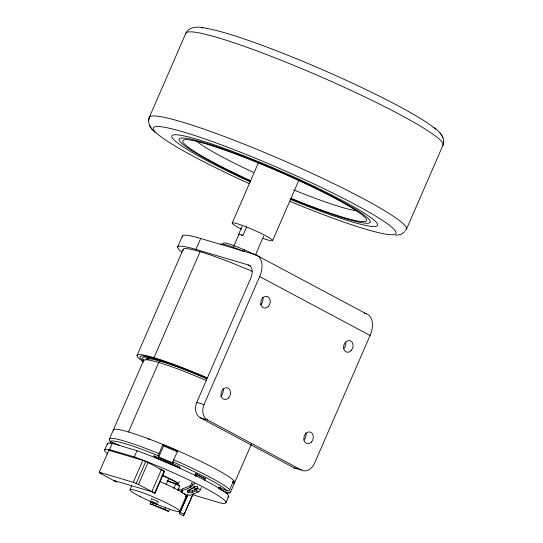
<?xml version="1.0" encoding="UTF-8"?>
<svg xmlns="http://www.w3.org/2000/svg" width="543" height="543" viewBox="0 0 543 543"><rect width="100%" height="100%" fill="white"/><g stroke="black" fill="none" stroke-linecap="round" stroke-linejoin="round"><path stroke-width="0.81" d="M187.478 490.078A3.007 1.425 2.6 0 0 192.324 490.743L196.43 489.039A1.005 0.624 -61.9 0 0 196.681 488.876L196.6 490.682A3.007 1.88 -61.9 0 1 196.349 490.797L192.242 492.508A3.007 1.425 2.6 0 1 188 492.304A3.007 1.425 2.6 0 1 188.102 490.295L192.208 488.591A3.007 1.88 -61.9 0 0 192.453 488.469C194.272 487.336 197.828 484.268 197.577 488.591M201.378 487.465L200.36 489.8A3.007 1.88 -61.9 0 1 198.419 491.904L190.403 495.236L186.439 495.046L182.02 492.691L182.102 490.926M191.876 482.693L190.864 485.021A1.005 0.624 -61.9 0 1 190.22 485.72L182.197 489.053L182.115 490.818L190.138 487.485A3.007 1.88 -61.9 0 0 192.079 485.381L193.091 483.053M188 492.304L188.082 490.539M190.22 485.72L190.138 487.485L192.208 488.591M192.242 492.508L192.324 490.743M182.02 492.691L182.197 489.053M154.965 132.329C151.029 128.881 147.201 123.546 149.115 118.123M443.163 144.397C445.504 137.216 438.92 131.073 433.613 127.232M148.538 120.41L149.379 117.125L185.95 33.021C189.473 26.431 198.086 26.58 204.46 27.815M443.74 142.11L442.898 145.395L406.327 229.499M197.489 486.806L197.041 488.32M177.459 451.844L163.552 445.973L162.88 444.439L158.223 455.658L158.78 456.941L173.461 463.138L172.905 461.842L173.108 461L177.683 450.907M178.443 483.779L179.4 481.573M177.642 246.977L182.414 236.001M137.074 355.353L183.181 249.312M104.623 450.099L107.324 443.882M119.243 445.24L110.521 441.561A2.016 1.989 -23.6 0 1 109.462 438.948L143.678 360.294M195.942 249.454L200.713 238.486L255.475 254.687L365.887 313.596A20.037 12.523 -61.9 0 1 370.088 335.479L314.445 463.464A12.021 9.312 -73.5 0 1 301.392 470.014L294.096 467.856L200.245 417.784A12.021 9.312 -73.5 0 1 196.736 402.397L250.798 278.064A12.021 7.514 -61.9 0 0 248.273 264.936L195.942 249.454A80.147 7.962 23.5 0 0 181.946 252.115M99.26 472.22L108.797 450.276L142.836 460.349L148.029 462.541L164.59 471.378L155.047 493.315L151.802 491.7L113.874 480.48L116.636 481.953L116.148 481.811L99.586 472.973L102.016 473.693L99.26 472.22L133.293 482.293L138.485 484.485L155.047 493.315M107.881 454.029A66.117 6.57 23.5 0 1 109.611 449.597L112.313 443.387L136.992 450.683A66.117 6.57 23.5 0 1 202.817 479.259A66.117 6.57 23.5 0 1 227.619 497.116M153.974 357.708L200.082 251.667M128.487 431.963L158.699 362.486A2.002 1.554 -73.5 0 1 160.871 361.394M232.2 223.037L258.59 162.35M109.611 449.597L134.291 456.901L136.992 450.683M242.083 226.343L238.431 234.752A12.021 1.195 23.5 0 1 242.972 235.37L246.624 226.96M233.619 246.603L238.995 234.25M130.015 489.684L131.677 485.842M133.293 482.293L142.836 460.349M136.055 483.765L145.592 461.821M138.485 484.485L148.029 462.541M154.436 457.281L153.737 455.679L179.434 466.532L180.133 468.127L154.436 457.281L154.965 456.059M158.78 456.941L163.552 445.973M151.802 491.7L161.339 469.763L164.59 471.378M255.61 254.613L263.708 236.001M154.565 493.173L164.101 471.236M169.654 509.137L168.642 511.458L150.126 503.89L151.137 501.569M150.126 503.89L152.407 504.332L153.078 502.784M166.09 484.573L168.635 478.722M272.627 240.603L299.017 179.916M301.392 470.014L207.541 419.943A12.021 9.312 -73.5 0 1 204.032 404.555L259.676 276.57A20.037 12.523 -61.9 0 0 255.475 254.687M168.642 511.458L164.685 509.348L165.696 507.026M173.794 488.408L175.817 483.752L179.774 485.863L177.751 490.519M194.917 475.695L195.935 473.367M179.577 511.336L186.256 495.976M193.172 493.865L183.473 515.85L179.516 513.739L187.613 495.121M189.297 491.245L189.969 489.691M179.516 513.739L187.912 494.7M189.595 490.824L190.267 489.27M195.799 476.835L197.15 473.727M183.473 515.85L192.914 494.13M194.862 489.99L195.534 488.442L192.697 487.444M204.419 480.474L205.43 478.145M220.241 487.03L219.284 489.223L218.354 487.091L227.076 490.77A2.016 1.989 -23.6 0 0 229.723 489.725L233.694 480.582M225.956 502.648L228.657 496.431M229.234 492.42A66.117 6.57 23.5 0 0 230.646 491.856L251.368 444.167M244.445 249.882L243.719 251.524A24.041 2.389 23.5 0 0 221.035 244.75M174.989 483.385L174.588 483.589M194.604 490.254L195.534 488.442M193.756 484.818L194.788 483.555M404.834 231.603L401.073 234.379L395.691 235.37M241.459 235.167L242.972 235.37M364.272 313.121L365.887 313.596M196.736 402.397L204.032 404.555M200.245 417.784L207.541 419.943M159.73 469.281L161.339 469.763M180.154 512.544L184.403 514.038M177.459 484.919L179.774 485.863M152.407 504.332L164.685 509.348M149.013 359.208L146.21 358.326L147.452 359.167M232.771 481.933L234.624 482.713M220.743 489.834L228.006 492.901A64.115 6.367 23.5 0 1 226.607 493.438M248.273 264.936L250.513 266.131M259.676 276.57L370.088 335.479M192.079 485.381L194.856 486.861M197.584 488.32L200.36 489.8M196.349 490.797L198.419 491.904M108.797 450.276L110.175 451.016M439.857 132.689L441.228 134.705M441.615 135.329L443.007 137.379M149.271 125.141L150.669 127.198M151.056 127.822L152.42 129.831M172.905 461.862L172.912 461.876A64.115 6.367 23.5 0 1 227.076 490.77M184.138 493.696A27.048 2.688 23.5 0 1 185.238 496.207M159.9 481.553A27.048 2.688 23.5 0 1 181.471 492.006M151.551 499.322A4.005 0.4 23.5 0 1 152.834 499.295A4.005 0.4 23.5 0 1 157.755 501.522A4.005 0.4 23.5 0 1 157.178 501.861M134.291 456.901A66.117 6.57 23.5 0 1 205.403 488.245A66.117 6.57 23.5 0 1 220.967 503.151L196.288 495.847A66.117 6.57 23.5 0 1 192.344 494.401M181.885 490.39A66.117 6.57 23.5 0 1 178.26 488.938M107.338 444.337A66.117 6.57 23.5 0 1 112.313 443.387M297.483 468.718A12.021 9.312 -73.5 0 1 294.096 467.856M182.496 236.938A80.147 7.962 23.5 0 1 200.713 238.486M262.697 297.191A6.014 4.656 -73.5 0 1 260.396 304.908M345.66 341.92A6.014 4.656 -73.5 0 1 343.631 348.721M305.757 432.791A6.014 4.656 -73.5 0 1 303.876 440.142M222.949 388.612A6.014 4.656 -73.5 0 1 220.648 396.329M250.717 181.247A104.188 10.351 23.5 0 1 197.781 140.881A104.188 10.351 23.5 0 1 356.188 209.761A104.188 10.351 23.5 0 1 290.553 198.568M356.88 210.833A92.167 9.156 23.5 0 1 293.688 189.914M253.364 172.335A92.167 9.156 23.5 0 1 196.491 141.078M250.859 180.867A100.183 9.95 23.5 0 1 200.924 142.456A100.183 9.95 23.5 0 1 352.95 208.573A100.183 9.95 23.5 0 1 290.627 198.161M149.115 117.872A140.257 13.928 23.5 0 1 288.075 162.581A140.257 13.928 23.5 0 1 405.132 230.286M185.686 33.761A140.257 13.928 23.5 0 1 320.058 76.468A140.257 13.928 23.5 0 1 442.762 145.565M201.419 27.822A132.241 13.134 23.5 0 1 202.743 27.91M204.847 28.141A132.241 13.134 23.5 0 1 322.053 69.511A132.241 13.134 23.5 0 1 433.348 127.32M434.346 128.141A132.241 13.134 23.5 0 1 435.459 129.112M249.325 183.724A132.241 13.134 23.5 0 1 176.088 129.913A132.241 13.134 23.5 0 1 379.075 218.191A132.241 13.134 23.5 0 1 289.548 201.215M250.533 182.054A112.204 11.145 23.5 0 1 191.55 137.739A112.204 11.145 23.5 0 1 362.799 212.211A112.204 11.145 23.5 0 1 289.962 199.2M241.492 229.139A22.039 2.192 23.5 0 1 237.121 223.689A22.039 2.192 23.5 0 1 267.713 236.836A22.039 2.192 23.5 0 1 263.328 238.52M143.752 361.373A66.117 6.57 23.5 0 1 205.946 380.365M146.305 359.269A64.115 6.367 23.5 0 1 206.686 378.729M113.541 430.85A66.117 6.57 23.5 0 1 177.948 450.805A66.117 6.57 23.5 0 1 233.381 483.263M148.212 438.934A64.115 6.367 23.5 0 1 149.773 439.518M162.852 444.642A64.115 6.367 23.5 0 1 177.832 450.968M232.872 481.397A64.115 6.367 23.5 0 1 232.764 481.946M196.946 488.286A0.991 0.597 -68.6 0 1 196.647 488.802M197.075 488.53A2.939 1.894 78.6 0 1 196.552 490.6M223.492 243.434A22.039 2.192 23.5 0 1 233.795 245.612A22.039 2.192 23.5 0 1 255.468 255.067M110.521 441.561A64.115 6.367 23.5 0 1 158.23 455.672M230.653 491.856A2.016 1.989 -23.6 0 1 228.006 492.901M109.469 438.948A66.117 6.57 23.5 0 1 158.902 453.581M173.59 459.778A66.117 6.57 23.5 0 1 229.716 489.725M163.029 475.525A15.028 1.493 23.5 0 1 178.28 483.44A15.028 1.493 23.5 0 1 167.271 480.562M161.943 475.553A14.627 1.453 23.5 0 1 177.676 483.569A14.627 1.453 23.5 0 1 167.047 480.854M110.955 443.38A2.016 1.989 -23.6 0 1 110.392 441.079M142.857 360.504A70.929 7.045 23.5 0 1 206.863 378.071M143.671 362.052A74.133 7.364 23.5 0 1 206.944 377.758M183.324 250.418A74.133 7.364 23.5 0 1 252.346 271.405M144.119 360.443A68.126 6.767 23.5 0 1 206.788 378.342M196.973 474.446L195.514 474.012L205.254 478.865L196.973 474.446M140.712 496.865A27.048 2.688 23.5 0 0 179.543 511.377A27.048 2.688 23.5 0 0 144.126 493.282A27.048 2.688 23.5 0 0 140.712 496.865M151.755 502.166A4.005 0.4 23.5 0 0 157.504 504.311A4.005 0.4 23.5 0 0 152.257 501.63A4.005 0.4 23.5 0 0 151.755 502.166M268.283 306.524A6.014 4.656 -73.5 0 0 267.536 296.553A6.014 4.656 -73.5 0 0 260.769 303.571A6.014 4.656 -73.5 0 0 268.283 306.524M351.097 350.71A6.014 4.656 -73.5 0 0 350.344 340.739A6.014 4.656 -73.5 0 0 343.583 347.751A6.014 4.656 -73.5 0 0 351.097 350.71M311.343 442.124A6.014 4.656 -73.5 0 0 310.596 432.153A6.014 4.656 -73.5 0 0 303.829 439.172A6.014 4.656 -73.5 0 0 311.343 442.124M228.535 397.944A6.014 4.656 -73.5 0 0 227.782 387.974A6.014 4.656 -73.5 0 0 221.021 394.985A6.014 4.656 -73.5 0 0 228.535 397.944"/></g></svg>
